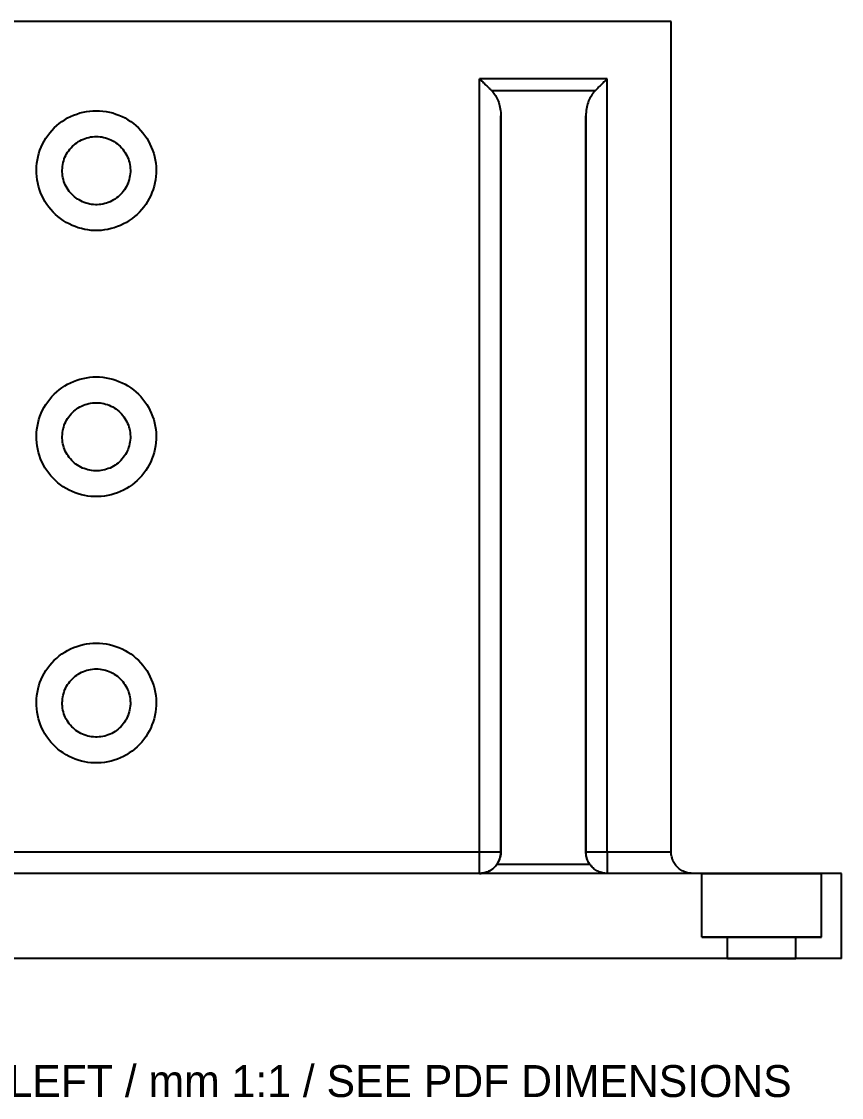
# Model space of a CAD drawing. Header units: millimetres. Extents: x -70 to 70, y -13 to 88.
# Drawn here: x -7 to 70, y -13 to 88 of the extents above; entities that cross this region are included whole.
import ezdxf

# ---------------------------------------------------------------- set-up
doc = ezdxf.new("R2010")
doc.units = ezdxf.units.MM
doc.layers.add('HIDDEN', color=8, linetype='Continuous')

msp = doc.modelspace()

# ---------------------------------------------------------------- linework, layer by layer
for points in [[(54, 88), (-54, 88)], [(54, 10), (54, 88)], [(36, 82.63), (36.08, 82.56), (36.15, 82.48), (36.23, 82.4), (36.31, 82.33), (36.38, 82.25), (36.46, 82.18), (36.53, 82.1), (36.6, 82.03), (36.68, 81.96), (36.75, 81.89), (36.82, 81.82), (36.89, 81.75), (36.95, 81.68), (37.02, 81.61), (37.09, 81.55), (37.15, 81.48)], [(48, 82.63), (36, 82.63)], [(36, 10), (36, 82.63)], [(48, 82.63), (47.92, 82.56), (47.85, 82.48), (47.77, 82.4), (47.69, 82.33), (47.62, 82.25), (47.54, 82.18), (47.47, 82.1), (47.4, 82.03), (47.32, 81.96), (47.25, 81.89), (47.18, 81.82), (47.11, 81.75), (47.05, 81.68), (46.98, 81.61), (46.91, 81.55), (46.85, 81.48)], [(48, 10), (48, 82.63)], [(37.15, 81.48), (37.24, 81.39), (37.33, 81.28), (37.41, 81.17), (37.49, 81.06), (37.56, 80.94), (37.63, 80.81), (37.69, 80.67), (37.75, 80.54), (37.8, 80.39), (37.85, 80.25), (37.89, 80.1), (37.92, 79.95), (37.95, 79.79), (37.97, 79.63), (37.99, 79.47), (38, 79.31), (38, 79.15)], [(46.85, 81.48), (37.15, 81.48)], [(46.85, 81.48), (46.76, 81.39), (46.67, 81.28), (46.59, 81.17), (46.51, 81.06), (46.44, 80.94), (46.37, 80.81), (46.31, 80.67), (46.25, 80.54), (46.2, 80.39), (46.15, 80.25), (46.11, 80.1), (46.08, 79.95), (46.05, 79.79), (46.03, 79.63), (46.01, 79.47), (46, 79.31), (46, 79.15)], [(0, 79.62), (0.31, 79.62), (0.62, 79.59), (0.93, 79.55), (1.24, 79.49), (1.54, 79.41), (1.84, 79.31), (2.13, 79.2), (2.42, 79.08), (2.7, 78.94), (2.97, 78.78), (3.23, 78.61), (3.48, 78.42), (3.72, 78.22), (3.95, 78.01), (4.17, 77.78), (4.37, 77.54), (4.56, 77.29), (4.74, 77.04), (4.9, 76.77), (5.04, 76.49), (5.17, 76.21), (5.29, 75.92), (5.39, 75.62), (5.47, 75.32), (5.53, 75.01), (5.58, 74.7), (5.61, 74.39), (5.62, 74.08), (5.62, 73.77), (5.6, 73.45), (5.56, 73.14), (5.5, 72.84), (5.43, 72.53), (5.34, 72.23), (5.23, 71.94), (5.11, 71.65), (4.97, 71.37), (4.82, 71.1), (4.65, 70.83), (4.47, 70.58), (4.27, 70.34), (4.06, 70.11), (3.84, 69.89), (3.6, 69.68), (3.36, 69.49), (3.1, 69.31), (2.84, 69.14), (2.56, 68.99), (2.28, 68.86), (1.99, 68.74), (1.69, 68.64), (1.39, 68.55), (1.09, 68.48), (0.78, 68.43), (0.47, 68.39), (0.16, 68.38), (-0.16, 68.38), (-0.47, 68.39), (-0.78, 68.43), (-1.09, 68.48), (-1.39, 68.55), (-1.69, 68.64), (-1.99, 68.74), (-2.28, 68.86), (-2.56, 68.99), (-2.84, 69.14), (-3.1, 69.31), (-3.36, 69.49), (-3.6, 69.68), (-3.84, 69.89), (-4.06, 70.11), (-4.27, 70.34), (-4.47, 70.58), (-4.65, 70.83), (-4.82, 71.1), (-4.97, 71.37), (-5.11, 71.65), (-5.23, 71.94), (-5.34, 72.23), (-5.43, 72.53), (-5.5, 72.84), (-5.56, 73.14), (-5.6, 73.45), (-5.62, 73.77), (-5.62, 74.08), (-5.61, 74.39), (-5.58, 74.7), (-5.53, 75.01), (-5.47, 75.32), (-5.39, 75.62), (-5.29, 75.92), (-5.17, 76.21), (-5.04, 76.49), (-4.9, 76.77), (-4.74, 77.04), (-4.56, 77.29), (-4.37, 77.54), (-4.17, 77.78), (-3.95, 78.01), (-3.72, 78.22), (-3.48, 78.42), (-3.23, 78.61), (-2.97, 78.78), (-2.7, 78.94), (-2.42, 79.08), (-2.13, 79.2), (-1.84, 79.31), (-1.54, 79.41), (-1.24, 79.49), (-0.93, 79.55), (-0.62, 79.59), (-0.31, 79.62), (0, 79.62)], [(38, 79.15), (38, 10)], [(46, 79.15), (46, 10)], [(0, 77.2), (0.18, 77.2), (0.36, 77.18), (0.53, 77.16), (0.71, 77.12), (0.88, 77.08), (1.05, 77.02), (1.21, 76.96), (1.38, 76.89), (1.54, 76.81), (1.69, 76.72), (1.84, 76.62), (1.98, 76.51), (2.12, 76.4), (2.25, 76.28), (2.37, 76.15), (2.49, 76.01), (2.59, 75.87), (2.69, 75.73), (2.79, 75.57), (2.87, 75.42), (2.94, 75.26), (3.01, 75.09), (3.06, 74.92), (3.11, 74.75), (3.15, 74.58), (3.17, 74.4), (3.19, 74.22), (3.2, 74.04), (3.2, 73.87), (3.18, 73.69), (3.16, 73.51), (3.13, 73.34), (3.09, 73.16), (3.04, 72.99), (2.98, 72.83), (2.91, 72.66), (2.83, 72.5), (2.74, 72.35), (2.65, 72.2), (2.54, 72.05), (2.43, 71.92), (2.31, 71.78), (2.18, 71.66), (2.05, 71.54), (1.91, 71.43), (1.76, 71.33), (1.61, 71.24), (1.46, 71.15), (1.3, 71.07), (1.13, 71.01), (0.96, 70.95), (0.79, 70.9), (0.62, 70.86), (0.44, 70.83), (0.27, 70.81), (0.09, 70.8), (-0.09, 70.8), (-0.27, 70.81), (-0.44, 70.83), (-0.62, 70.86), (-0.79, 70.9), (-0.96, 70.95), (-1.13, 71.01), (-1.3, 71.07), (-1.46, 71.15), (-1.61, 71.24), (-1.76, 71.33), (-1.91, 71.43), (-2.05, 71.54), (-2.18, 71.66), (-2.31, 71.78), (-2.43, 71.92), (-2.54, 72.05), (-2.65, 72.2), (-2.74, 72.35), (-2.83, 72.5), (-2.91, 72.66), (-2.98, 72.83), (-3.04, 72.99), (-3.09, 73.16), (-3.13, 73.34), (-3.16, 73.51), (-3.18, 73.69), (-3.2, 73.87), (-3.2, 74.04), (-3.19, 74.22), (-3.17, 74.4), (-3.15, 74.58), (-3.11, 74.75), (-3.06, 74.92), (-3.01, 75.09), (-2.94, 75.26), (-2.87, 75.42), (-2.79, 75.57), (-2.69, 75.73), (-2.59, 75.87), (-2.49, 76.01), (-2.37, 76.15), (-2.25, 76.28), (-2.12, 76.4), (-1.98, 76.51), (-1.84, 76.62), (-1.69, 76.72), (-1.54, 76.81), (-1.38, 76.89), (-1.21, 76.96), (-1.05, 77.02), (-0.88, 77.08), (-0.71, 77.12), (-0.53, 77.16), (-0.36, 77.18), (-0.18, 77.2), (0, 77.2)], [(0, 54.62), (0.31, 54.62), (0.62, 54.59), (0.93, 54.55), (1.24, 54.49), (1.54, 54.41), (1.84, 54.31), (2.13, 54.2), (2.42, 54.08), (2.7, 53.94), (2.97, 53.78), (3.23, 53.61), (3.48, 53.42), (3.72, 53.22), (3.95, 53.01), (4.17, 52.78), (4.37, 52.54), (4.56, 52.29), (4.74, 52.04), (4.9, 51.77), (5.04, 51.49), (5.17, 51.21), (5.29, 50.92), (5.39, 50.62), (5.47, 50.32), (5.53, 50.01), (5.58, 49.7), (5.61, 49.39), (5.62, 49.08), (5.62, 48.77), (5.6, 48.45), (5.56, 48.14), (5.5, 47.84), (5.43, 47.53), (5.34, 47.23), (5.23, 46.94), (5.11, 46.65), (4.97, 46.37), (4.82, 46.1), (4.65, 45.83), (4.47, 45.58), (4.27, 45.34), (4.06, 45.11), (3.84, 44.89), (3.6, 44.68), (3.36, 44.49), (3.1, 44.31), (2.84, 44.14), (2.56, 43.99), (2.28, 43.86), (1.99, 43.74), (1.69, 43.64), (1.39, 43.55), (1.09, 43.48), (0.78, 43.43), (0.47, 43.39), (0.16, 43.38), (-0.16, 43.38), (-0.47, 43.39), (-0.78, 43.43), (-1.09, 43.48), (-1.39, 43.55), (-1.69, 43.64), (-1.99, 43.74), (-2.28, 43.86), (-2.56, 43.99), (-2.84, 44.14), (-3.1, 44.31), (-3.36, 44.49), (-3.6, 44.68), (-3.84, 44.89), (-4.06, 45.11), (-4.27, 45.34), (-4.47, 45.58), (-4.65, 45.83), (-4.82, 46.1), (-4.97, 46.37), (-5.11, 46.65), (-5.23, 46.94), (-5.34, 47.23), (-5.43, 47.53), (-5.5, 47.84), (-5.56, 48.14), (-5.6, 48.45), (-5.62, 48.77), (-5.62, 49.08), (-5.61, 49.39), (-5.58, 49.7), (-5.53, 50.01), (-5.47, 50.32), (-5.39, 50.62), (-5.29, 50.92), (-5.17, 51.21), (-5.04, 51.49), (-4.9, 51.77), (-4.74, 52.04), (-4.56, 52.29), (-4.37, 52.54), (-4.17, 52.78), (-3.95, 53.01), (-3.72, 53.22), (-3.48, 53.42), (-3.23, 53.61), (-2.97, 53.78), (-2.7, 53.94), (-2.42, 54.08), (-2.13, 54.2), (-1.84, 54.31), (-1.54, 54.41), (-1.24, 54.49), (-0.93, 54.55), (-0.62, 54.59), (-0.31, 54.62), (0, 54.62)], [(0, 52.2), (0.18, 52.2), (0.36, 52.18), (0.53, 52.16), (0.71, 52.12), (0.88, 52.08), (1.05, 52.02), (1.21, 51.96), (1.38, 51.89), (1.54, 51.81), (1.69, 51.72), (1.84, 51.62), (1.98, 51.51), (2.12, 51.4), (2.25, 51.28), (2.37, 51.15), (2.49, 51.01), (2.59, 50.87), (2.69, 50.73), (2.79, 50.57), (2.87, 50.42), (2.94, 50.26), (3.01, 50.09), (3.06, 49.92), (3.11, 49.75), (3.15, 49.58), (3.17, 49.4), (3.19, 49.22), (3.2, 49.04), (3.2, 48.87), (3.18, 48.69), (3.16, 48.51), (3.13, 48.34), (3.09, 48.16), (3.04, 47.99), (2.98, 47.83), (2.91, 47.66), (2.83, 47.5), (2.74, 47.35), (2.65, 47.2), (2.54, 47.05), (2.43, 46.92), (2.31, 46.78), (2.18, 46.66), (2.05, 46.54), (1.91, 46.43), (1.76, 46.33), (1.61, 46.24), (1.46, 46.15), (1.3, 46.07), (1.13, 46.01), (0.96, 45.95), (0.79, 45.9), (0.62, 45.86), (0.44, 45.83), (0.27, 45.81), (0.09, 45.8), (-0.09, 45.8), (-0.27, 45.81), (-0.44, 45.83), (-0.62, 45.86), (-0.79, 45.9), (-0.96, 45.95), (-1.13, 46.01), (-1.3, 46.07), (-1.46, 46.15), (-1.61, 46.24), (-1.76, 46.33), (-1.91, 46.43), (-2.05, 46.54), (-2.18, 46.66), (-2.31, 46.78), (-2.43, 46.92), (-2.54, 47.05), (-2.65, 47.2), (-2.74, 47.35), (-2.83, 47.5), (-2.91, 47.66), (-2.98, 47.83), (-3.04, 47.99), (-3.09, 48.16), (-3.13, 48.34), (-3.16, 48.51), (-3.18, 48.69), (-3.2, 48.87), (-3.2, 49.04), (-3.19, 49.22), (-3.17, 49.4), (-3.15, 49.58), (-3.11, 49.75), (-3.06, 49.92), (-3.01, 50.09), (-2.94, 50.26), (-2.87, 50.42), (-2.79, 50.57), (-2.69, 50.73), (-2.59, 50.87), (-2.49, 51.01), (-2.37, 51.15), (-2.25, 51.28), (-2.12, 51.4), (-1.98, 51.51), (-1.84, 51.62), (-1.69, 51.72), (-1.54, 51.81), (-1.38, 51.89), (-1.21, 51.96), (-1.05, 52.02), (-0.88, 52.08), (-0.71, 52.12), (-0.53, 52.16), (-0.36, 52.18), (-0.18, 52.2), (0, 52.2)], [(0, 29.62), (0.31, 29.62), (0.62, 29.59), (0.93, 29.55), (1.24, 29.49), (1.54, 29.41), (1.84, 29.31), (2.13, 29.2), (2.42, 29.08), (2.7, 28.94), (2.97, 28.78), (3.23, 28.61), (3.48, 28.42), (3.72, 28.22), (3.95, 28.01), (4.17, 27.78), (4.37, 27.54), (4.56, 27.29), (4.74, 27.04), (4.9, 26.77), (5.04, 26.49), (5.17, 26.21), (5.29, 25.92), (5.39, 25.62), (5.47, 25.32), (5.53, 25.01), (5.58, 24.7), (5.61, 24.39), (5.62, 24.08), (5.62, 23.77), (5.6, 23.45), (5.56, 23.14), (5.5, 22.84), (5.43, 22.53), (5.34, 22.23), (5.23, 21.94), (5.11, 21.65), (4.97, 21.37), (4.82, 21.1), (4.65, 20.83), (4.47, 20.58), (4.27, 20.34), (4.06, 20.11), (3.84, 19.89), (3.6, 19.68), (3.36, 19.49), (3.1, 19.31), (2.84, 19.14), (2.56, 18.99), (2.28, 18.86), (1.99, 18.74), (1.69, 18.64), (1.39, 18.55), (1.09, 18.48), (0.78, 18.43), (0.47, 18.39), (0.16, 18.38), (-0.16, 18.38), (-0.47, 18.39), (-0.78, 18.43), (-1.09, 18.48), (-1.39, 18.55), (-1.69, 18.64), (-1.99, 18.74), (-2.28, 18.86), (-2.56, 18.99), (-2.84, 19.14), (-3.1, 19.31), (-3.36, 19.49), (-3.6, 19.68), (-3.84, 19.89), (-4.06, 20.11), (-4.27, 20.34), (-4.47, 20.58), (-4.65, 20.83), (-4.82, 21.1), (-4.97, 21.37), (-5.11, 21.65), (-5.23, 21.94), (-5.34, 22.23), (-5.43, 22.53), (-5.5, 22.84), (-5.56, 23.14), (-5.6, 23.45), (-5.62, 23.77), (-5.62, 24.08), (-5.61, 24.39), (-5.58, 24.7), (-5.53, 25.01), (-5.47, 25.32), (-5.39, 25.62), (-5.29, 25.92), (-5.17, 26.21), (-5.04, 26.49), (-4.9, 26.77), (-4.74, 27.04), (-4.56, 27.29), (-4.37, 27.54), (-4.17, 27.78), (-3.95, 28.01), (-3.72, 28.22), (-3.48, 28.42), (-3.23, 28.61), (-2.97, 28.78), (-2.7, 28.94), (-2.42, 29.08), (-2.13, 29.2), (-1.84, 29.31), (-1.54, 29.41), (-1.24, 29.49), (-0.93, 29.55), (-0.62, 29.59), (-0.31, 29.62), (0, 29.62)], [(0, 27.2), (0.18, 27.2), (0.36, 27.18), (0.53, 27.16), (0.71, 27.12), (0.88, 27.08), (1.05, 27.02), (1.21, 26.96), (1.38, 26.89), (1.54, 26.81), (1.69, 26.72), (1.84, 26.62), (1.98, 26.51), (2.12, 26.4), (2.25, 26.28), (2.37, 26.15), (2.49, 26.01), (2.59, 25.87), (2.69, 25.73), (2.79, 25.57), (2.87, 25.42), (2.94, 25.26), (3.01, 25.09), (3.06, 24.92), (3.11, 24.75), (3.15, 24.58), (3.17, 24.4), (3.19, 24.22), (3.2, 24.04), (3.2, 23.87), (3.18, 23.69), (3.16, 23.51), (3.13, 23.34), (3.09, 23.16), (3.04, 22.99), (2.98, 22.83), (2.91, 22.66), (2.83, 22.5), (2.74, 22.35), (2.65, 22.2), (2.54, 22.05), (2.43, 21.92), (2.31, 21.78), (2.18, 21.66), (2.05, 21.54), (1.91, 21.43), (1.76, 21.33), (1.61, 21.24), (1.46, 21.15), (1.3, 21.07), (1.13, 21.01), (0.96, 20.95), (0.79, 20.9), (0.62, 20.86), (0.44, 20.83), (0.27, 20.81), (0.09, 20.8), (-0.09, 20.8), (-0.27, 20.81), (-0.44, 20.83), (-0.62, 20.86), (-0.79, 20.9), (-0.96, 20.95), (-1.13, 21.01), (-1.3, 21.07), (-1.46, 21.15), (-1.61, 21.24), (-1.76, 21.33), (-1.91, 21.43), (-2.05, 21.54), (-2.18, 21.66), (-2.31, 21.78), (-2.43, 21.92), (-2.54, 22.05), (-2.65, 22.2), (-2.74, 22.35), (-2.83, 22.5), (-2.91, 22.66), (-2.98, 22.83), (-3.04, 22.99), (-3.09, 23.16), (-3.13, 23.34), (-3.16, 23.51), (-3.18, 23.69), (-3.2, 23.87), (-3.2, 24.04), (-3.19, 24.22), (-3.17, 24.4), (-3.15, 24.58), (-3.11, 24.75), (-3.06, 24.92), (-3.01, 25.09), (-2.94, 25.26), (-2.87, 25.42), (-2.79, 25.57), (-2.69, 25.73), (-2.59, 25.87), (-2.49, 26.01), (-2.37, 26.15), (-2.25, 26.28), (-2.12, 26.4), (-1.98, 26.51), (-1.84, 26.62), (-1.69, 26.72), (-1.54, 26.81), (-1.38, 26.89), (-1.21, 26.96), (-1.05, 27.02), (-0.88, 27.08), (-0.71, 27.12), (-0.53, 27.16), (-0.36, 27.18), (-0.18, 27.2), (0, 27.2)], [(36, 10), (-36, 10)], [(36, 8), (36, 8.01), (36, 8.01), (36, 8.03), (36, 8.05), (36, 8.08), (36, 8.11), (36, 8.16), (36, 8.2), (36, 8.25), (36, 8.31), (36, 8.37), (36, 8.44), (36, 8.51), (36, 8.59), (36, 8.67), (36, 8.75), (36, 8.84), (36, 8.94), (36, 9.03), (36, 9.13), (36, 9.24), (36, 9.34), (36, 9.45), (36, 9.55), (36, 9.67), (36, 9.78), (36, 9.89), (36, 10)], [(38, 10), (37.99, 10), (37.99, 10), (37.97, 10), (37.95, 10), (37.92, 10), (37.89, 10), (37.84, 10), (37.8, 10), (37.75, 10), (37.69, 10), (37.63, 10), (37.56, 10), (37.49, 10), (37.41, 10), (37.33, 10), (37.25, 10), (37.16, 10), (37.06, 10), (36.97, 10), (36.87, 10), (36.76, 10), (36.66, 10), (36.55, 10), (36.45, 10), (36.33, 10), (36.22, 10), (36.11, 10), (36, 10)], [(37.64, 8.85), (37.68, 8.91), (37.72, 8.98), (37.76, 9.05), (37.79, 9.11), (37.82, 9.18), (37.85, 9.25), (37.88, 9.32), (37.91, 9.4), (37.93, 9.47), (37.95, 9.54), (37.96, 9.62), (37.98, 9.69), (37.99, 9.77), (37.99, 9.85), (38, 9.92), (38, 10)], [(46.36, 8.85), (46.32, 8.91), (46.28, 8.98), (46.24, 9.05), (46.21, 9.11), (46.18, 9.18), (46.15, 9.25), (46.12, 9.32), (46.09, 9.4), (46.07, 9.47), (46.05, 9.54), (46.04, 9.62), (46.02, 9.69), (46.01, 9.77), (46.01, 9.85), (46, 9.92), (46, 10)], [(48, 10), (47.89, 10), (47.78, 10), (47.67, 10), (47.55, 10), (47.45, 10), (47.34, 10), (47.24, 10), (47.13, 10), (47.03, 10), (46.94, 10), (46.84, 10), (46.75, 10), (46.67, 10), (46.59, 10), (46.51, 10), (46.44, 10), (46.37, 10), (46.31, 10), (46.25, 10), (46.2, 10), (46.16, 10), (46.11, 10), (46.08, 10), (46.05, 10), (46.03, 10), (46.01, 10), (46.01, 10), (46, 10)], [(48, 10), (48, 9.89), (48, 9.78), (48, 9.67), (48, 9.55), (48, 9.45), (48, 9.34), (48, 9.24), (48, 9.13), (48, 9.03), (48, 8.94), (48, 8.84), (48, 8.75), (48, 8.67), (48, 8.59), (48, 8.51), (48, 8.44), (48, 8.37), (48, 8.31), (48, 8.25), (48, 8.2), (48, 8.16), (48, 8.11), (48, 8.08), (48, 8.05), (48, 8.03), (48, 8.01), (48, 8.01), (48, 8)], [(54, 10), (48, 10)], [(56, 8), (55.89, 8.01), (55.78, 8.01), (55.67, 8.03), (55.55, 8.05), (55.45, 8.08), (55.34, 8.11), (55.24, 8.16), (55.13, 8.2), (55.03, 8.25), (54.94, 8.31), (54.84, 8.37), (54.75, 8.44), (54.67, 8.51), (54.59, 8.59), (54.51, 8.67), (54.44, 8.75), (54.37, 8.84), (54.31, 8.94), (54.25, 9.03), (54.2, 9.13), (54.16, 9.24), (54.11, 9.34), (54.08, 9.45), (54.05, 9.55), (54.03, 9.67), (54.01, 9.78), (54.01, 9.89), (54, 10)], [(36, 8), (36.11, 8), (36.22, 8.01), (36.34, 8.03), (36.45, 8.05), (36.56, 8.08), (36.66, 8.11), (36.77, 8.15), (36.87, 8.2), (36.97, 8.25), (37.07, 8.31), (37.16, 8.37), (37.25, 8.44), (37.34, 8.51), (37.42, 8.59), (37.5, 8.67), (37.57, 8.76), (37.64, 8.85)], [(46.36, 8.85), (37.64, 8.85)], [(48, 8), (47.89, 8), (47.78, 8.01), (47.66, 8.03), (47.55, 8.05), (47.44, 8.08), (47.34, 8.11), (47.23, 8.15), (47.13, 8.2), (47.03, 8.25), (46.93, 8.31), (46.84, 8.37), (46.75, 8.44), (46.66, 8.51), (46.58, 8.59), (46.5, 8.67), (46.43, 8.76), (46.36, 8.85)], [(70, 8), (-70, 8)], [(70, 0), (70, 8)], [(70, 0), (-70, 0)]]:
    msp.add_lwpolyline(points)
at = {"layer": 'HIDDEN'}
for points in [[(54, 88), (-54, 88)], [(54, 10), (54, 88)], [(0, 79.62), (0.31, 79.62), (0.62, 79.59), (0.93, 79.55), (1.24, 79.49), (1.54, 79.41), (1.84, 79.31), (2.13, 79.2), (2.42, 79.08), (2.7, 78.94), (2.97, 78.78), (3.23, 78.61), (3.48, 78.42), (3.72, 78.22), (3.95, 78.01), (4.17, 77.78), (4.37, 77.54), (4.56, 77.29), (4.74, 77.04), (4.9, 76.77), (5.04, 76.49), (5.17, 76.21), (5.29, 75.92), (5.39, 75.62), (5.47, 75.32), (5.53, 75.01), (5.58, 74.7), (5.61, 74.39), (5.62, 74.08), (5.62, 73.77), (5.6, 73.45), (5.56, 73.14), (5.5, 72.84), (5.43, 72.53), (5.34, 72.23), (5.23, 71.94), (5.11, 71.65), (4.97, 71.37), (4.82, 71.1), (4.65, 70.83), (4.47, 70.58), (4.27, 70.34), (4.06, 70.11), (3.84, 69.89), (3.6, 69.68), (3.36, 69.49), (3.1, 69.31), (2.84, 69.14), (2.56, 68.99), (2.28, 68.86), (1.99, 68.74), (1.69, 68.64), (1.39, 68.55), (1.09, 68.48), (0.78, 68.43), (0.47, 68.39), (0.16, 68.38), (-0.16, 68.38), (-0.47, 68.39), (-0.78, 68.43), (-1.09, 68.48), (-1.39, 68.55), (-1.69, 68.64), (-1.99, 68.74), (-2.28, 68.86), (-2.56, 68.99), (-2.84, 69.14), (-3.1, 69.31), (-3.36, 69.49), (-3.6, 69.68), (-3.84, 69.89), (-4.06, 70.11), (-4.27, 70.34), (-4.47, 70.58), (-4.65, 70.83), (-4.82, 71.1), (-4.97, 71.37), (-5.11, 71.65), (-5.23, 71.94), (-5.34, 72.23), (-5.43, 72.53), (-5.5, 72.84), (-5.56, 73.14), (-5.6, 73.45), (-5.62, 73.77), (-5.62, 74.08), (-5.61, 74.39), (-5.58, 74.7), (-5.53, 75.01), (-5.47, 75.32), (-5.39, 75.62), (-5.29, 75.92), (-5.17, 76.21), (-5.04, 76.49), (-4.9, 76.77), (-4.74, 77.04), (-4.56, 77.29), (-4.37, 77.54), (-4.17, 77.78), (-3.95, 78.01), (-3.72, 78.22), (-3.48, 78.42), (-3.23, 78.61), (-2.97, 78.78), (-2.7, 78.94), (-2.42, 79.08), (-2.13, 79.2), (-1.84, 79.31), (-1.54, 79.41), (-1.24, 79.49), (-0.93, 79.55), (-0.62, 79.59), (-0.31, 79.62), (0, 79.62)], [(38, 10), (38, 79.15)], [(46, 10), (46, 79.15)], [(0, 77.2), (0.18, 77.2), (0.36, 77.18), (0.53, 77.16), (0.71, 77.12), (0.88, 77.08), (1.05, 77.02), (1.21, 76.96), (1.38, 76.89), (1.54, 76.81), (1.69, 76.72), (1.84, 76.62), (1.98, 76.51), (2.12, 76.4), (2.25, 76.28), (2.37, 76.15), (2.49, 76.01), (2.59, 75.87), (2.69, 75.73), (2.79, 75.57), (2.87, 75.42), (2.94, 75.26), (3.01, 75.09), (3.06, 74.92), (3.11, 74.75), (3.15, 74.58), (3.17, 74.4), (3.19, 74.22), (3.2, 74.04), (3.2, 73.87), (3.18, 73.69), (3.16, 73.51), (3.13, 73.34), (3.09, 73.16), (3.04, 72.99), (2.98, 72.83), (2.91, 72.66), (2.83, 72.5), (2.74, 72.35), (2.65, 72.2), (2.54, 72.05), (2.43, 71.92), (2.31, 71.78), (2.18, 71.66), (2.05, 71.54), (1.91, 71.43), (1.76, 71.33), (1.61, 71.24), (1.46, 71.15), (1.3, 71.07), (1.13, 71.01), (0.96, 70.95), (0.79, 70.9), (0.62, 70.86), (0.44, 70.83), (0.27, 70.81), (0.09, 70.8), (-0.09, 70.8), (-0.27, 70.81), (-0.44, 70.83), (-0.62, 70.86), (-0.79, 70.9), (-0.96, 70.95), (-1.13, 71.01), (-1.3, 71.07), (-1.46, 71.15), (-1.61, 71.24), (-1.76, 71.33), (-1.91, 71.43), (-2.05, 71.54), (-2.18, 71.66), (-2.31, 71.78), (-2.43, 71.92), (-2.54, 72.05), (-2.65, 72.2), (-2.74, 72.35), (-2.83, 72.5), (-2.91, 72.66), (-2.98, 72.83), (-3.04, 72.99), (-3.09, 73.16), (-3.13, 73.34), (-3.16, 73.51), (-3.18, 73.69), (-3.2, 73.87), (-3.2, 74.04), (-3.19, 74.22), (-3.17, 74.4), (-3.15, 74.58), (-3.11, 74.75), (-3.06, 74.92), (-3.01, 75.09), (-2.94, 75.26), (-2.87, 75.42), (-2.79, 75.57), (-2.69, 75.73), (-2.59, 75.87), (-2.49, 76.01), (-2.37, 76.15), (-2.25, 76.28), (-2.12, 76.4), (-1.98, 76.51), (-1.84, 76.62), (-1.69, 76.72), (-1.54, 76.81), (-1.38, 76.89), (-1.21, 76.96), (-1.05, 77.02), (-0.88, 77.08), (-0.71, 77.12), (-0.53, 77.16), (-0.36, 77.18), (-0.18, 77.2), (0, 77.2)], [(0, 54.62), (0.31, 54.62), (0.62, 54.59), (0.93, 54.55), (1.24, 54.49), (1.54, 54.41), (1.84, 54.31), (2.13, 54.2), (2.42, 54.08), (2.7, 53.94), (2.97, 53.78), (3.23, 53.61), (3.48, 53.42), (3.72, 53.22), (3.95, 53.01), (4.17, 52.78), (4.37, 52.54), (4.56, 52.29), (4.74, 52.04), (4.9, 51.77), (5.04, 51.49), (5.17, 51.21), (5.29, 50.92), (5.39, 50.62), (5.47, 50.32), (5.53, 50.01), (5.58, 49.7), (5.61, 49.39), (5.62, 49.08), (5.62, 48.77), (5.6, 48.45), (5.56, 48.14), (5.5, 47.84), (5.43, 47.53), (5.34, 47.23), (5.23, 46.94), (5.11, 46.65), (4.97, 46.37), (4.82, 46.1), (4.65, 45.83), (4.47, 45.58), (4.27, 45.34), (4.06, 45.11), (3.84, 44.89), (3.6, 44.68), (3.36, 44.49), (3.1, 44.31), (2.84, 44.14), (2.56, 43.99), (2.28, 43.86), (1.99, 43.74), (1.69, 43.64), (1.39, 43.55), (1.09, 43.48), (0.78, 43.43), (0.47, 43.39), (0.16, 43.38), (-0.16, 43.38), (-0.47, 43.39), (-0.78, 43.43), (-1.09, 43.48), (-1.39, 43.55), (-1.69, 43.64), (-1.99, 43.74), (-2.28, 43.86), (-2.56, 43.99), (-2.84, 44.14), (-3.1, 44.31), (-3.36, 44.49), (-3.6, 44.68), (-3.84, 44.89), (-4.06, 45.11), (-4.27, 45.34), (-4.47, 45.58), (-4.65, 45.83), (-4.82, 46.1), (-4.97, 46.37), (-5.11, 46.65), (-5.23, 46.94), (-5.34, 47.23), (-5.43, 47.53), (-5.5, 47.84), (-5.56, 48.14), (-5.6, 48.45), (-5.62, 48.77), (-5.62, 49.08), (-5.61, 49.39), (-5.58, 49.7), (-5.53, 50.01), (-5.47, 50.32), (-5.39, 50.62), (-5.29, 50.92), (-5.17, 51.21), (-5.04, 51.49), (-4.9, 51.77), (-4.74, 52.04), (-4.56, 52.29), (-4.37, 52.54), (-4.17, 52.78), (-3.95, 53.01), (-3.72, 53.22), (-3.48, 53.42), (-3.23, 53.61), (-2.97, 53.78), (-2.7, 53.94), (-2.42, 54.08), (-2.13, 54.2), (-1.84, 54.31), (-1.54, 54.41), (-1.24, 54.49), (-0.93, 54.55), (-0.62, 54.59), (-0.31, 54.62), (0, 54.62)], [(0, 52.2), (0.18, 52.2), (0.36, 52.18), (0.53, 52.16), (0.71, 52.12), (0.88, 52.08), (1.05, 52.02), (1.21, 51.96), (1.38, 51.89), (1.54, 51.81), (1.69, 51.72), (1.84, 51.62), (1.98, 51.51), (2.12, 51.4), (2.25, 51.28), (2.37, 51.15), (2.49, 51.01), (2.59, 50.87), (2.69, 50.73), (2.79, 50.57), (2.87, 50.42), (2.94, 50.26), (3.01, 50.09), (3.06, 49.92), (3.11, 49.75), (3.15, 49.58), (3.17, 49.4), (3.19, 49.22), (3.2, 49.04), (3.2, 48.87), (3.18, 48.69), (3.16, 48.51), (3.13, 48.34), (3.09, 48.16), (3.04, 47.99), (2.98, 47.83), (2.91, 47.66), (2.83, 47.5), (2.74, 47.35), (2.65, 47.2), (2.54, 47.05), (2.43, 46.92), (2.31, 46.78), (2.18, 46.66), (2.05, 46.54), (1.91, 46.43), (1.76, 46.33), (1.61, 46.24), (1.46, 46.15), (1.3, 46.07), (1.13, 46.01), (0.96, 45.95), (0.79, 45.9), (0.62, 45.86), (0.44, 45.83), (0.27, 45.81), (0.09, 45.8), (-0.09, 45.8), (-0.27, 45.81), (-0.44, 45.83), (-0.62, 45.86), (-0.79, 45.9), (-0.96, 45.95), (-1.13, 46.01), (-1.3, 46.07), (-1.46, 46.15), (-1.61, 46.24), (-1.76, 46.33), (-1.91, 46.43), (-2.05, 46.54), (-2.18, 46.66), (-2.31, 46.78), (-2.43, 46.92), (-2.54, 47.05), (-2.65, 47.2), (-2.74, 47.35), (-2.83, 47.5), (-2.91, 47.66), (-2.98, 47.83), (-3.04, 47.99), (-3.09, 48.16), (-3.13, 48.34), (-3.16, 48.51), (-3.18, 48.69), (-3.2, 48.87), (-3.2, 49.04), (-3.19, 49.22), (-3.17, 49.4), (-3.15, 49.58), (-3.11, 49.75), (-3.06, 49.92), (-3.01, 50.09), (-2.94, 50.26), (-2.87, 50.42), (-2.79, 50.57), (-2.69, 50.73), (-2.59, 50.87), (-2.49, 51.01), (-2.37, 51.15), (-2.25, 51.28), (-2.12, 51.4), (-1.98, 51.51), (-1.84, 51.62), (-1.69, 51.72), (-1.54, 51.81), (-1.38, 51.89), (-1.21, 51.96), (-1.05, 52.02), (-0.88, 52.08), (-0.71, 52.12), (-0.53, 52.16), (-0.36, 52.18), (-0.18, 52.2), (0, 52.2)], [(0, 29.62), (0.31, 29.62), (0.62, 29.59), (0.93, 29.55), (1.24, 29.49), (1.54, 29.41), (1.84, 29.31), (2.13, 29.2), (2.42, 29.08), (2.7, 28.94), (2.97, 28.78), (3.23, 28.61), (3.48, 28.42), (3.72, 28.22), (3.95, 28.01), (4.17, 27.78), (4.37, 27.54), (4.56, 27.29), (4.74, 27.04), (4.9, 26.77), (5.04, 26.49), (5.17, 26.21), (5.29, 25.92), (5.39, 25.62), (5.47, 25.32), (5.53, 25.01), (5.58, 24.7), (5.61, 24.39), (5.62, 24.08), (5.62, 23.77), (5.6, 23.45), (5.56, 23.14), (5.5, 22.84), (5.43, 22.53), (5.34, 22.23), (5.23, 21.94), (5.11, 21.65), (4.97, 21.37), (4.82, 21.1), (4.65, 20.83), (4.47, 20.58), (4.27, 20.34), (4.06, 20.11), (3.84, 19.89), (3.6, 19.68), (3.36, 19.49), (3.1, 19.31), (2.84, 19.14), (2.56, 18.99), (2.28, 18.86), (1.99, 18.74), (1.69, 18.64), (1.39, 18.55), (1.09, 18.48), (0.78, 18.43), (0.47, 18.39), (0.16, 18.38), (-0.16, 18.38), (-0.47, 18.39), (-0.78, 18.43), (-1.09, 18.48), (-1.39, 18.55), (-1.69, 18.64), (-1.99, 18.74), (-2.28, 18.86), (-2.56, 18.99), (-2.84, 19.14), (-3.1, 19.31), (-3.36, 19.49), (-3.6, 19.68), (-3.84, 19.89), (-4.06, 20.11), (-4.27, 20.34), (-4.47, 20.58), (-4.65, 20.83), (-4.82, 21.1), (-4.97, 21.37), (-5.11, 21.65), (-5.23, 21.94), (-5.34, 22.23), (-5.43, 22.53), (-5.5, 22.84), (-5.56, 23.14), (-5.6, 23.45), (-5.62, 23.77), (-5.62, 24.08), (-5.61, 24.39), (-5.58, 24.7), (-5.53, 25.01), (-5.47, 25.32), (-5.39, 25.62), (-5.29, 25.92), (-5.17, 26.21), (-5.04, 26.49), (-4.9, 26.77), (-4.74, 27.04), (-4.56, 27.29), (-4.37, 27.54), (-4.17, 27.78), (-3.95, 28.01), (-3.72, 28.22), (-3.48, 28.42), (-3.23, 28.61), (-2.97, 28.78), (-2.7, 28.94), (-2.42, 29.08), (-2.13, 29.2), (-1.84, 29.31), (-1.54, 29.41), (-1.24, 29.49), (-0.93, 29.55), (-0.62, 29.59), (-0.31, 29.62), (0, 29.62)], [(0, 27.2), (0.18, 27.2), (0.36, 27.18), (0.53, 27.16), (0.71, 27.12), (0.88, 27.08), (1.05, 27.02), (1.21, 26.96), (1.38, 26.89), (1.54, 26.81), (1.69, 26.72), (1.84, 26.62), (1.98, 26.51), (2.12, 26.4), (2.25, 26.28), (2.37, 26.15), (2.49, 26.01), (2.59, 25.87), (2.69, 25.73), (2.79, 25.57), (2.87, 25.42), (2.94, 25.26), (3.01, 25.09), (3.06, 24.92), (3.11, 24.75), (3.15, 24.58), (3.17, 24.4), (3.19, 24.22), (3.2, 24.04), (3.2, 23.87), (3.18, 23.69), (3.16, 23.51), (3.13, 23.34), (3.09, 23.16), (3.04, 22.99), (2.98, 22.83), (2.91, 22.66), (2.83, 22.5), (2.74, 22.35), (2.65, 22.2), (2.54, 22.05), (2.43, 21.92), (2.31, 21.78), (2.18, 21.66), (2.05, 21.54), (1.91, 21.43), (1.76, 21.33), (1.61, 21.24), (1.46, 21.15), (1.3, 21.07), (1.13, 21.01), (0.96, 20.95), (0.79, 20.9), (0.62, 20.86), (0.44, 20.83), (0.27, 20.81), (0.09, 20.8), (-0.09, 20.8), (-0.27, 20.81), (-0.44, 20.83), (-0.62, 20.86), (-0.79, 20.9), (-0.96, 20.95), (-1.13, 21.01), (-1.3, 21.07), (-1.46, 21.15), (-1.61, 21.24), (-1.76, 21.33), (-1.91, 21.43), (-2.05, 21.54), (-2.18, 21.66), (-2.31, 21.78), (-2.43, 21.92), (-2.54, 22.05), (-2.65, 22.2), (-2.74, 22.35), (-2.83, 22.5), (-2.91, 22.66), (-2.98, 22.83), (-3.04, 22.99), (-3.09, 23.16), (-3.13, 23.34), (-3.16, 23.51), (-3.18, 23.69), (-3.2, 23.87), (-3.2, 24.04), (-3.19, 24.22), (-3.17, 24.4), (-3.15, 24.58), (-3.11, 24.75), (-3.06, 24.92), (-3.01, 25.09), (-2.94, 25.26), (-2.87, 25.42), (-2.79, 25.57), (-2.69, 25.73), (-2.59, 25.87), (-2.49, 26.01), (-2.37, 26.15), (-2.25, 26.28), (-2.12, 26.4), (-1.98, 26.51), (-1.84, 26.62), (-1.69, 26.72), (-1.54, 26.81), (-1.38, 26.89), (-1.21, 26.96), (-1.05, 27.02), (-0.88, 27.08), (-0.71, 27.12), (-0.53, 27.16), (-0.36, 27.18), (-0.18, 27.2), (0, 27.2)], [(38, 10), (38, 9.89), (37.99, 9.78), (37.97, 9.66), (37.95, 9.55), (37.92, 9.45), (37.89, 9.34), (37.85, 9.23), (37.8, 9.13), (37.75, 9.03), (37.69, 8.94), (37.63, 8.84), (37.56, 8.75), (37.49, 8.67), (37.41, 8.59), (37.33, 8.51), (37.25, 8.44), (37.16, 8.37), (37.06, 8.31), (36.97, 8.25), (36.87, 8.2), (36.77, 8.15), (36.66, 8.11), (36.55, 8.08), (36.45, 8.05), (36.34, 8.03), (36.22, 8.01), (36.11, 8), (36, 8)], [(48, 8), (47.89, 8), (47.78, 8.01), (47.66, 8.03), (47.55, 8.05), (47.45, 8.08), (47.34, 8.11), (47.23, 8.15), (47.13, 8.2), (47.03, 8.25), (46.94, 8.31), (46.84, 8.37), (46.75, 8.44), (46.67, 8.51), (46.59, 8.59), (46.51, 8.67), (46.44, 8.75), (46.37, 8.84), (46.31, 8.94), (46.25, 9.03), (46.2, 9.13), (46.15, 9.23), (46.11, 9.34), (46.08, 9.45), (46.05, 9.55), (46.03, 9.66), (46.01, 9.78), (46, 9.89), (46, 10)], [(56, 8), (55.89, 8.01), (55.78, 8.01), (55.67, 8.03), (55.55, 8.05), (55.45, 8.08), (55.34, 8.11), (55.24, 8.16), (55.13, 8.2), (55.03, 8.25), (54.94, 8.31), (54.84, 8.37), (54.75, 8.44), (54.67, 8.51), (54.59, 8.59), (54.51, 8.67), (54.44, 8.75), (54.37, 8.84), (54.31, 8.94), (54.25, 9.03), (54.2, 9.13), (54.16, 9.24), (54.11, 9.34), (54.08, 9.45), (54.05, 9.55), (54.03, 9.67), (54.01, 9.78), (54.01, 9.89), (54, 10)], [(70, 8), (-70, 8)], [(56, 8), (-56, 8)], [(36, 8), (-36, 8)], [(48, 8), (36, 8)], [(56, 8), (48, 8)], [(62.5, 8), (62.19, 8), (61.87, 8), (61.56, 8), (61.25, 8), (60.95, 8), (60.64, 8), (60.35, 8), (60.06, 8), (59.78, 8), (59.51, 8), (59.25, 8), (58.99, 8), (58.76, 8), (58.52, 8), (58.31, 8), (58.1, 8), (57.92, 8), (57.74, 8), (57.58, 8), (57.43, 8), (57.31, 8), (57.19, 8), (57.1, 8), (57.02, 8), (56.96, 8), (56.91, 8), (56.89, 8), (56.88, 8)], [(56.88, 8), (56.91, 8), (56.95, 8), (56.98, 8), (57.02, 8), (57.12, 8), (57.22, 8), (57.33, 8), (57.43, 8), (57.6, 8), (57.77, 8), (57.93, 8), (58.1, 8), (58.32, 8), (58.55, 8), (58.77, 8), (58.99, 8), (59.26, 8), (59.53, 8), (59.79, 8), (60.06, 8), (60.36, 8), (60.65, 8), (60.95, 8), (61.25, 8), (61.56, 8), (61.87, 8), (62.19, 8), (62.5, 8), (62.81, 8), (63.13, 8), (63.44, 8), (63.75, 8), (64.05, 8), (64.35, 8), (64.64, 8), (64.94, 8), (65.21, 8), (65.47, 8), (65.74, 8), (66.01, 8), (66.23, 8), (66.45, 8), (66.68, 8), (66.9, 8), (67.07, 8), (67.23, 8), (67.4, 8), (67.57, 8), (67.67, 8), (67.78, 8), (67.88, 8), (67.98, 8), (68.02, 8), (68.05, 8), (68.09, 8), (68.12, 8)], [(62.5, 8), (62.19, 8), (61.87, 8), (61.56, 8), (61.25, 8), (60.95, 8), (60.64, 8), (60.35, 8), (60.06, 8), (59.78, 8), (59.51, 8), (59.25, 8), (58.99, 8), (58.76, 8), (58.52, 8), (58.31, 8), (58.1, 8), (57.92, 8), (57.74, 8), (57.58, 8), (57.43, 8), (57.31, 8), (57.19, 8), (57.1, 8), (57.02, 8), (56.96, 8), (56.91, 8), (56.89, 8), (56.88, 8)], [(56.88, 8), (56.91, 8), (56.95, 8), (56.98, 8), (57.02, 8), (57.12, 8), (57.22, 8), (57.33, 8), (57.43, 8), (57.6, 8), (57.77, 8), (57.93, 8), (58.1, 8), (58.32, 8), (58.55, 8), (58.77, 8), (58.99, 8), (59.26, 8), (59.53, 8), (59.79, 8), (60.06, 8), (60.36, 8), (60.65, 8), (60.95, 8), (61.25, 8), (61.56, 8), (61.87, 8), (62.19, 8), (62.5, 8), (62.81, 8), (63.13, 8), (63.44, 8), (63.75, 8), (64.05, 8), (64.35, 8), (64.64, 8), (64.94, 8), (65.21, 8), (65.47, 8), (65.74, 8), (66.01, 8), (66.23, 8), (66.45, 8), (66.68, 8), (66.9, 8), (67.07, 8), (67.23, 8), (67.4, 8), (67.57, 8), (67.67, 8), (67.78, 8), (67.88, 8), (67.98, 8), (68.02, 8), (68.05, 8), (68.09, 8), (68.12, 8)], [(56.88, 2), (56.88, 8)], [(56.88, 2), (56.88, 8)], [(68.12, 8), (68.11, 8), (68.09, 8), (68.04, 8), (67.98, 8), (67.9, 8), (67.81, 8), (67.69, 8), (67.57, 8), (67.42, 8), (67.26, 8), (67.08, 8), (66.9, 8), (66.69, 8), (66.48, 8), (66.24, 8), (66.01, 8), (65.75, 8), (65.49, 8), (65.22, 8), (64.94, 8), (64.65, 8), (64.36, 8), (64.05, 8), (63.75, 8), (63.44, 8), (63.13, 8), (62.81, 8), (62.5, 8)], [(68.12, 8), (68.11, 8), (68.09, 8), (68.04, 8), (67.98, 8), (67.9, 8), (67.81, 8), (67.69, 8), (67.57, 8), (67.42, 8), (67.26, 8), (67.08, 8), (66.9, 8), (66.69, 8), (66.48, 8), (66.24, 8), (66.01, 8), (65.75, 8), (65.49, 8), (65.22, 8), (64.94, 8), (64.65, 8), (64.36, 8), (64.05, 8), (63.75, 8), (63.44, 8), (63.13, 8), (62.81, 8), (62.5, 8)], [(68.12, 2), (68.12, 8)], [(68.12, 2), (68.12, 8)], [(70, 0), (70, 8)], [(62.5, 2), (62.19, 2), (61.87, 2), (61.56, 2), (61.25, 2), (60.95, 2), (60.64, 2), (60.35, 2), (60.06, 2), (59.78, 2), (59.51, 2), (59.25, 2), (58.99, 2), (58.76, 2), (58.52, 2), (58.31, 2), (58.1, 2), (57.92, 2), (57.74, 2), (57.58, 2), (57.43, 2), (57.31, 2), (57.19, 2), (57.1, 2), (57.02, 2), (56.96, 2), (56.91, 2), (56.89, 2), (56.88, 2)], [(56.88, 2), (56.91, 2), (56.95, 2), (56.98, 2), (57.02, 2), (57.12, 2), (57.22, 2), (57.33, 2), (57.43, 2), (57.6, 2), (57.77, 2), (57.93, 2), (58.1, 2), (58.32, 2), (58.55, 2), (58.77, 2), (58.99, 2), (59.26, 2), (59.53, 2), (59.79, 2), (60.06, 2), (60.36, 2), (60.65, 2), (60.95, 2), (61.25, 2), (61.56, 2), (61.87, 2), (62.19, 2), (62.5, 2), (62.81, 2), (63.13, 2), (63.44, 2), (63.75, 2), (64.05, 2), (64.35, 2), (64.64, 2), (64.94, 2), (65.21, 2), (65.47, 2), (65.74, 2), (66.01, 2), (66.23, 2), (66.45, 2), (66.68, 2), (66.9, 2), (67.07, 2), (67.23, 2), (67.4, 2), (67.57, 2), (67.67, 2), (67.78, 2), (67.88, 2), (67.98, 2), (68.02, 2), (68.05, 2), (68.09, 2), (68.12, 2)], [(62.5, 2), (62.19, 2), (61.87, 2), (61.56, 2), (61.25, 2), (60.95, 2), (60.64, 2), (60.35, 2), (60.06, 2), (59.78, 2), (59.51, 2), (59.25, 2), (58.99, 2), (58.76, 2), (58.52, 2), (58.31, 2), (58.1, 2), (57.92, 2), (57.74, 2), (57.58, 2), (57.43, 2), (57.31, 2), (57.19, 2), (57.1, 2), (57.02, 2), (56.96, 2), (56.91, 2), (56.89, 2), (56.88, 2)], [(56.88, 2), (56.91, 2), (56.95, 2), (56.98, 2), (57.02, 2), (57.12, 2), (57.22, 2), (57.33, 2), (57.43, 2), (57.6, 2), (57.77, 2), (57.93, 2), (58.1, 2), (58.32, 2), (58.55, 2), (58.77, 2), (58.99, 2), (59.26, 2), (59.53, 2), (59.79, 2), (60.06, 2), (60.36, 2), (60.65, 2), (60.95, 2), (61.25, 2), (61.56, 2), (61.87, 2), (62.19, 2), (62.5, 2), (62.81, 2), (63.13, 2), (63.44, 2), (63.75, 2), (64.05, 2), (64.35, 2), (64.64, 2), (64.94, 2), (65.21, 2), (65.47, 2), (65.74, 2), (66.01, 2), (66.23, 2), (66.45, 2), (66.68, 2), (66.9, 2), (67.07, 2), (67.23, 2), (67.4, 2), (67.57, 2), (67.67, 2), (67.78, 2), (67.88, 2), (67.98, 2), (68.02, 2), (68.05, 2), (68.09, 2), (68.12, 2)], [(62.5, 2), (62.32, 2), (62.14, 2), (61.96, 2), (61.79, 2), (61.62, 2), (61.44, 2), (61.28, 2), (61.11, 2), (60.95, 2), (60.8, 2), (60.65, 2), (60.5, 2), (60.37, 2), (60.24, 2), (60.12, 2), (60, 2), (59.89, 2), (59.79, 2), (59.7, 2), (59.62, 2), (59.55, 2), (59.48, 2), (59.43, 2), (59.38, 2), (59.35, 2), (59.32, 2), (59.31, 2), (59.3, 2)], [(59.3, 2), (59.32, 2), (59.34, 2), (59.36, 2), (59.38, 2), (59.44, 2), (59.5, 2), (59.56, 2), (59.62, 2), (59.71, 2), (59.81, 2), (59.9, 2), (60, 2), (60.12, 2), (60.25, 2), (60.38, 2), (60.5, 2), (60.66, 2), (60.81, 2), (60.96, 2), (61.11, 2), (61.28, 2), (61.45, 2), (61.62, 2), (61.79, 2), (61.97, 2), (62.14, 2), (62.32, 2), (62.5, 2), (62.68, 2), (62.86, 2), (63.03, 2), (63.21, 2), (63.38, 2), (63.55, 2), (63.72, 2), (63.89, 2), (64.04, 2), (64.19, 2), (64.34, 2), (64.5, 2), (64.62, 2), (64.75, 2), (64.88, 2), (65, 2), (65.1, 2), (65.19, 2), (65.29, 2), (65.38, 2), (65.44, 2), (65.5, 2), (65.56, 2), (65.62, 2), (65.64, 2), (65.66, 2), (65.68, 2), (65.7, 2)], [(62.5, 2), (62.32, 2), (62.14, 2), (61.96, 2), (61.79, 2), (61.62, 2), (61.44, 2), (61.28, 2), (61.11, 2), (60.95, 2), (60.8, 2), (60.65, 2), (60.5, 2), (60.37, 2), (60.24, 2), (60.12, 2), (60, 2), (59.89, 2), (59.79, 2), (59.7, 2), (59.62, 2), (59.55, 2), (59.48, 2), (59.43, 2), (59.38, 2), (59.35, 2), (59.32, 2), (59.31, 2), (59.3, 2)], [(59.3, 2), (59.32, 2), (59.34, 2), (59.36, 2), (59.38, 2), (59.44, 2), (59.5, 2), (59.56, 2), (59.62, 2), (59.71, 2), (59.81, 2), (59.9, 2), (60, 2), (60.12, 2), (60.25, 2), (60.38, 2), (60.5, 2), (60.66, 2), (60.81, 2), (60.96, 2), (61.11, 2), (61.28, 2), (61.45, 2), (61.62, 2), (61.79, 2), (61.97, 2), (62.14, 2), (62.32, 2), (62.5, 2), (62.68, 2), (62.86, 2), (63.03, 2), (63.21, 2), (63.38, 2), (63.55, 2), (63.72, 2), (63.89, 2), (64.04, 2), (64.19, 2), (64.34, 2), (64.5, 2), (64.62, 2), (64.75, 2), (64.88, 2), (65, 2), (65.1, 2), (65.19, 2), (65.29, 2), (65.38, 2), (65.44, 2), (65.5, 2), (65.56, 2), (65.62, 2), (65.64, 2), (65.66, 2), (65.68, 2), (65.7, 2)], [(59.3, 0), (59.3, 2)], [(59.3, 0), (59.3, 2)], [(68.12, 2), (68.11, 2), (68.09, 2), (68.04, 2), (67.98, 2), (67.9, 2), (67.81, 2), (67.69, 2), (67.57, 2), (67.42, 2), (67.26, 2), (67.08, 2), (66.9, 2), (66.69, 2), (66.48, 2), (66.24, 2), (66.01, 2), (65.75, 2), (65.49, 2), (65.22, 2), (64.94, 2), (64.65, 2), (64.36, 2), (64.05, 2), (63.75, 2), (63.44, 2), (63.13, 2), (62.81, 2), (62.5, 2)], [(68.12, 2), (68.11, 2), (68.09, 2), (68.04, 2), (67.98, 2), (67.9, 2), (67.81, 2), (67.69, 2), (67.57, 2), (67.42, 2), (67.26, 2), (67.08, 2), (66.9, 2), (66.69, 2), (66.48, 2), (66.24, 2), (66.01, 2), (65.75, 2), (65.49, 2), (65.22, 2), (64.94, 2), (64.65, 2), (64.36, 2), (64.05, 2), (63.75, 2), (63.44, 2), (63.13, 2), (62.81, 2), (62.5, 2)], [(65.7, 2), (65.69, 2), (65.68, 2), (65.65, 2), (65.62, 2), (65.57, 2), (65.52, 2), (65.45, 2), (65.38, 2), (65.3, 2), (65.21, 2), (65.11, 2), (65, 2), (64.88, 2), (64.76, 2), (64.63, 2), (64.5, 2), (64.35, 2), (64.2, 2), (64.05, 2), (63.89, 2), (63.72, 2), (63.56, 2), (63.38, 2), (63.21, 2), (63.04, 2), (62.86, 2), (62.68, 2), (62.5, 2)], [(65.7, 2), (65.69, 2), (65.68, 2), (65.65, 2), (65.62, 2), (65.57, 2), (65.52, 2), (65.45, 2), (65.38, 2), (65.3, 2), (65.21, 2), (65.11, 2), (65, 2), (64.88, 2), (64.76, 2), (64.63, 2), (64.5, 2), (64.35, 2), (64.2, 2), (64.05, 2), (63.89, 2), (63.72, 2), (63.56, 2), (63.38, 2), (63.21, 2), (63.04, 2), (62.86, 2), (62.68, 2), (62.5, 2)], [(65.7, 0), (65.7, 2)], [(65.7, 0), (65.7, 2)], [(70, 0), (-70, 0)], [(62.5, 0), (62.32, 0), (62.14, 0), (61.96, 0), (61.79, 0), (61.62, 0), (61.44, 0), (61.28, 0), (61.11, 0), (60.95, 0), (60.8, 0), (60.65, 0), (60.5, 0), (60.37, 0), (60.24, 0), (60.12, 0), (60, 0), (59.89, 0), (59.79, 0), (59.7, 0), (59.62, 0), (59.55, 0), (59.48, 0), (59.43, 0), (59.38, 0), (59.35, 0), (59.32, 0), (59.31, 0), (59.3, 0)], [(59.3, 0), (59.32, 0), (59.34, 0), (59.36, 0), (59.38, 0), (59.44, 0), (59.5, 0), (59.56, 0), (59.62, 0), (59.71, 0), (59.81, 0), (59.9, 0), (60, 0), (60.12, 0), (60.25, 0), (60.38, 0), (60.5, 0), (60.66, 0), (60.81, 0), (60.96, 0), (61.11, 0), (61.28, 0), (61.45, 0), (61.62, 0), (61.79, 0), (61.97, 0), (62.14, 0), (62.32, 0), (62.5, 0), (62.68, 0), (62.86, 0), (63.03, 0), (63.21, 0), (63.38, 0), (63.55, 0), (63.72, 0), (63.89, 0), (64.04, 0), (64.19, 0), (64.34, 0), (64.5, 0), (64.62, 0), (64.75, 0), (64.88, 0), (65, 0), (65.1, 0), (65.19, 0), (65.29, 0), (65.38, 0), (65.44, 0), (65.5, 0), (65.56, 0), (65.62, 0), (65.64, 0), (65.66, 0), (65.68, 0), (65.7, 0)], [(62.5, 0), (62.32, 0), (62.14, 0), (61.96, 0), (61.79, 0), (61.62, 0), (61.44, 0), (61.28, 0), (61.11, 0), (60.95, 0), (60.8, 0), (60.65, 0), (60.5, 0), (60.37, 0), (60.24, 0), (60.12, 0), (60, 0), (59.89, 0), (59.79, 0), (59.7, 0), (59.62, 0), (59.55, 0), (59.48, 0), (59.43, 0), (59.38, 0), (59.35, 0), (59.32, 0), (59.31, 0), (59.3, 0)], [(59.3, 0), (59.32, 0), (59.34, 0), (59.36, 0), (59.38, 0), (59.44, 0), (59.5, 0), (59.56, 0), (59.62, 0), (59.71, 0), (59.81, 0), (59.9, 0), (60, 0), (60.12, 0), (60.25, 0), (60.38, 0), (60.5, 0), (60.66, 0), (60.81, 0), (60.96, 0), (61.11, 0), (61.28, 0), (61.45, 0), (61.62, 0), (61.79, 0), (61.97, 0), (62.14, 0), (62.32, 0), (62.5, 0), (62.68, 0), (62.86, 0), (63.03, 0), (63.21, 0), (63.38, 0), (63.55, 0), (63.72, 0), (63.89, 0), (64.04, 0), (64.19, 0), (64.34, 0), (64.5, 0), (64.62, 0), (64.75, 0), (64.88, 0), (65, 0), (65.1, 0), (65.19, 0), (65.29, 0), (65.38, 0), (65.44, 0), (65.5, 0), (65.56, 0), (65.62, 0), (65.64, 0), (65.66, 0), (65.68, 0), (65.7, 0)], [(65.7, 0), (65.69, 0), (65.68, 0), (65.65, 0), (65.62, 0), (65.57, 0), (65.52, 0), (65.45, 0), (65.38, 0), (65.3, 0), (65.21, 0), (65.11, 0), (65, 0), (64.88, 0), (64.76, 0), (64.63, 0), (64.5, 0), (64.35, 0), (64.2, 0), (64.05, 0), (63.89, 0), (63.72, 0), (63.56, 0), (63.38, 0), (63.21, 0), (63.04, 0), (62.86, 0), (62.68, 0), (62.5, 0)], [(65.7, 0), (65.69, 0), (65.68, 0), (65.65, 0), (65.62, 0), (65.57, 0), (65.52, 0), (65.45, 0), (65.38, 0), (65.3, 0), (65.21, 0), (65.11, 0), (65, 0), (64.88, 0), (64.76, 0), (64.63, 0), (64.5, 0), (64.35, 0), (64.2, 0), (64.05, 0), (63.89, 0), (63.72, 0), (63.56, 0), (63.38, 0), (63.21, 0), (63.04, 0), (62.86, 0), (62.68, 0), (62.5, 0)]]:
    msp.add_lwpolyline(points, dxfattribs=at)

# ---------------------------------------------------------------- texts
msp.add_text('35-LS75-H R2 LEFT / mm 1:1 / SEE PDF DIMENSIONS', height=3).set_placement((-35, -13))

doc.saveas('drawing.dxf')
